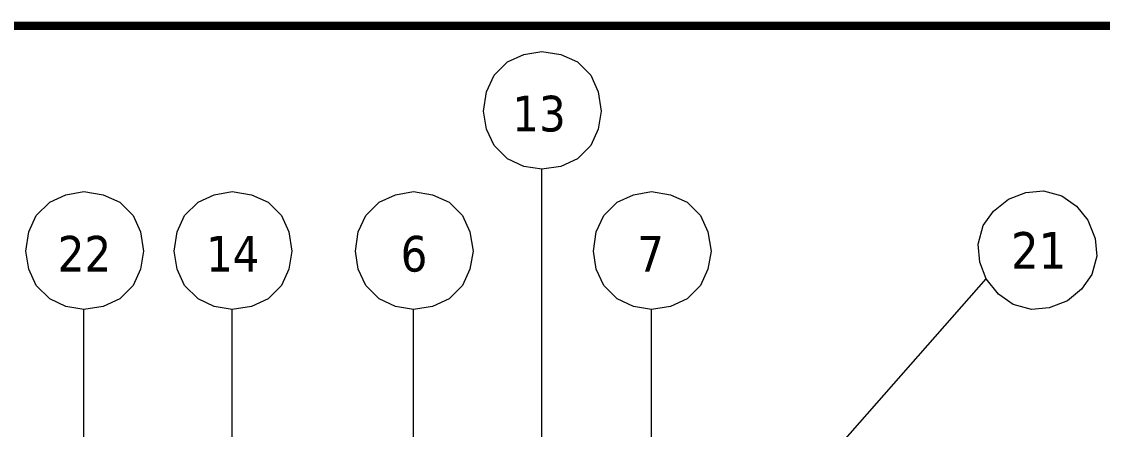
# Model space of a CAD drawing. Header units: millimetres. Extents: x 183355 to 194386, y -190559 to -183233.
# Drawn here: x 185735 to 186855, y -183898 to -183475 of the extents above; entities that cross this region are included whole.
import ezdxf

# ---------------------------------------------------------------- set-up
doc = ezdxf.new("R2010")
doc.units = ezdxf.units.MM
doc.header["$LTSCALE"] = 13
doc.layers.add('1', color=4, linetype='Continuous')
doc.layers.add('铁心', color=3, linetype='Continuous', lineweight=0)
doc.styles.add('Tahoma$001', font='tahoma.ttf', dxfattribs={"height": 2.159784})
doc.styles.add('Tahoma_txtstyle_38.05_0_0', font='tahoma.ttf')

msp = doc.modelspace()

# ---------------------------------------------------------------- linework, layer by layer
at = {"layer": '1', "const_width": 8.634}
msp.add_lwpolyline([(183995.863, -190287.936), (193468.183, -190287.936), (193468.183, -183479.706), (183995.863, -183479.706), (183995.863, -190287.936)], dxfattribs=at)
at = {"layer": '铁心'}
for points in [[(186213.363, -183568.011), (186216.375, -183548.133), (186224.206, -183530.965), (186238.061, -183517.111), (186254.927, -183509.581), (186273.601, -183506.268), (186293.479, -183509.581), (186310.647, -183517.111), (186324.502, -183530.965), (186332.031, -183548.133), (186335.344, -183568.011), (186332.031, -183586.685), (186324.502, -183603.552), (186310.647, -183617.406), (186293.479, -183625.237), (186273.601, -183628.249), (186254.927, -183625.237), (186238.061, -183617.406), (186224.206, -183603.552), (186216.375, -183586.685)], [(185739.006, -183713.089), (185742.018, -183693.21), (185749.849, -183676.042), (185763.704, -183662.188), (185780.57, -183654.658), (185799.244, -183651.345), (185819.122, -183654.658), (185836.29, -183662.188), (185850.144, -183676.042), (185857.674, -183693.21), (185860.987, -183713.089), (185857.674, -183731.762), (185850.144, -183748.629), (185836.29, -183762.483), (185819.122, -183770.314), (185799.244, -183773.326), (185780.57, -183770.314), (185763.704, -183762.483), (185749.849, -183748.629), (185742.018, -183731.762)], [(185892.712, -183713.089), (185895.724, -183693.21), (185903.555, -183676.042), (185917.41, -183662.188), (185934.276, -183654.658), (185952.95, -183651.345), (185972.828, -183654.658), (185989.996, -183662.188), (186003.85, -183676.042), (186011.38, -183693.21), (186014.693, -183713.089), (186011.38, -183731.762), (186003.85, -183748.629), (185989.996, -183762.483), (185972.828, -183770.314), (185952.95, -183773.326), (185934.276, -183770.314), (185917.41, -183762.483), (185903.555, -183748.629), (185895.724, -183731.762)], [(186080.468, -183713.089), (186083.48, -183693.21), (186091.311, -183676.042), (186105.166, -183662.188), (186122.032, -183654.658), (186140.706, -183651.345), (186160.584, -183654.658), (186177.752, -183662.188), (186191.607, -183676.042), (186199.136, -183693.21), (186202.449, -183713.089), (186199.136, -183731.762), (186191.607, -183748.629), (186177.752, -183762.483), (186160.584, -183770.314), (186140.706, -183773.326), (186122.032, -183770.314), (186105.166, -183762.483), (186091.311, -183748.629), (186083.48, -183731.762)], [(186327.131, -183713.089), (186330.143, -183693.21), (186337.973, -183676.042), (186351.828, -183662.188), (186368.695, -183654.658), (186387.368, -183651.345), (186407.247, -183654.658), (186424.414, -183662.188), (186438.269, -183676.042), (186445.799, -183693.21), (186449.112, -183713.089), (186445.799, -183731.762), (186438.269, -183748.629), (186424.414, -183762.483), (186407.247, -183770.314), (186387.368, -183773.326), (186368.695, -183770.314), (186351.828, -183762.483), (186337.973, -183748.629), (186330.143, -183731.762)]]:
    msp.add_lwpolyline(points, close=True, dxfattribs=at)
for points in [[(186273.601, -184056.86), (186273.601, -183628.249)], [(186296.293, -184239.375), (186734.31, -183741.726), (186727.733, -183724.309), (186726.081, -183705.787), (186731.002, -183686.6), (186741.844, -183671.646), (186757.553, -183659.099), (186775.231, -183652.37), (186793.602, -183650.458), (186812.679, -183655.79), (186827.894, -183666.481), (186839.688, -183680.886), (186847.17, -183699.868), (186848.821, -183718.391), (186843.75, -183737.316), (186833.059, -183752.531), (186818.393, -183764.477), (186799.672, -183771.807), (186781.149, -183773.459), (186762.224, -183768.388), (186747.009, -183757.696), (186734.31, -183741.726)], [(185799.244, -184162.415), (185799.244, -183773.326), (185799.244, -183773.326)], [(185952.95, -184047.76), (185952.95, -183773.326), (185952.95, -183773.326)], [(186140.706, -184047.76), (186140.706, -183773.326), (186140.706, -183773.326)], [(186387.368, -184047.76), (186387.368, -183773.326), (186387.368, -183773.326)]]:
    msp.add_lwpolyline(points, dxfattribs=at)

# ---------------------------------------------------------------- texts
for s, height, style, p in [('13', 36.9515, 'Tahoma$001', (186243.091, -183589.095)), ('22', 36.9515, 'Tahoma$001', (185771.956, -183734.172)), ('14', 36.9515, 'Tahoma$001', (185925.662, -183734.172)), ('6', 36.952, 'Tahoma$001', (186127.423, -183734.172)), ('7', 36.952, 'Tahoma$001', (186372.689, -183734.172)), ('21', 38.0523, 'Tahoma_txtstyle_38.05_0_0', (186760.061, -183731.329))]:
    msp.add_text(s, height=height, dxfattribs=dict(at, style=style)).set_placement(p)

doc.saveas('drawing.dxf')
